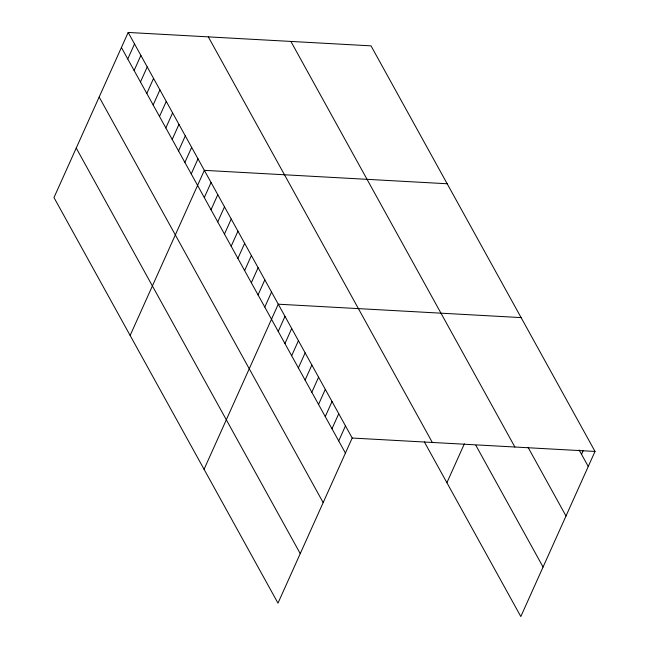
<?xml version="1.0" encoding="UTF-8"?>
<svg xmlns="http://www.w3.org/2000/svg" width="649" height="649" viewBox="0 0 649 649"><rect width="100%" height="100%" fill="white"/><g stroke="black" fill="none" stroke-linecap="round" stroke-linejoin="round"><path stroke-width="0.97" d="M128.186 32.45L53.981 197.564L277.983 603.148L352.188 438.034L128.186 32.45L371.017 45.852L595.019 451.436L520.814 616.55L424.332 441.855M127.764 58.994L134.53 43.945M134.116 70.49L140.882 55.433M140.46 81.977L147.226 66.928M146.804 93.472L153.57 78.415M153.156 104.96L159.922 89.911M159.5 116.455L166.266 101.398M165.844 127.942L172.61 112.894M172.196 139.438L178.962 124.381M178.54 150.933L185.306 135.876M184.884 162.42L191.65 147.364M191.236 173.916L198.002 158.859M130.141 335.46L204.346 170.346L447.177 183.756M204.297 197.572L211.063 182.515M211.022 209.741L217.788 194.684M217.739 221.909L224.505 206.853M224.465 234.07L231.231 219.021M231.182 246.239L237.948 231.182M237.899 258.407L244.665 243.351M244.624 270.576L251.39 255.519M251.341 282.745L258.107 267.688M258.059 294.914L264.824 279.857M264.784 307.082L271.55 292.026M204.062 469.3L278.267 304.194L521.098 317.596M278.226 331.412L284.992 316.355M284.943 343.581L291.709 328.524M291.661 355.749L298.426 340.693M298.386 367.918L305.152 352.861M305.103 380.087L311.869 365.03M311.82 392.247L318.586 377.199M318.545 404.416L325.311 389.359M325.263 416.585L332.028 401.528M331.98 428.754L338.754 413.697M338.705 440.922L345.471 425.866M446.893 482.71L464.376 443.802M581.536 454.324L583.126 450.787M352.188 438.034L595.019 451.436M579.135 449.984L588.254 466.493M528.075 447.356L566.001 516.012M290.882 41.431L514.884 447.015M475.871 445.36L543.067 567.031M208.321 36.871L432.323 442.456M121.42 47.507L345.422 453.091M99.167 97.025L323.17 502.61M76.233 148.045L300.244 553.629"/></g></svg>
